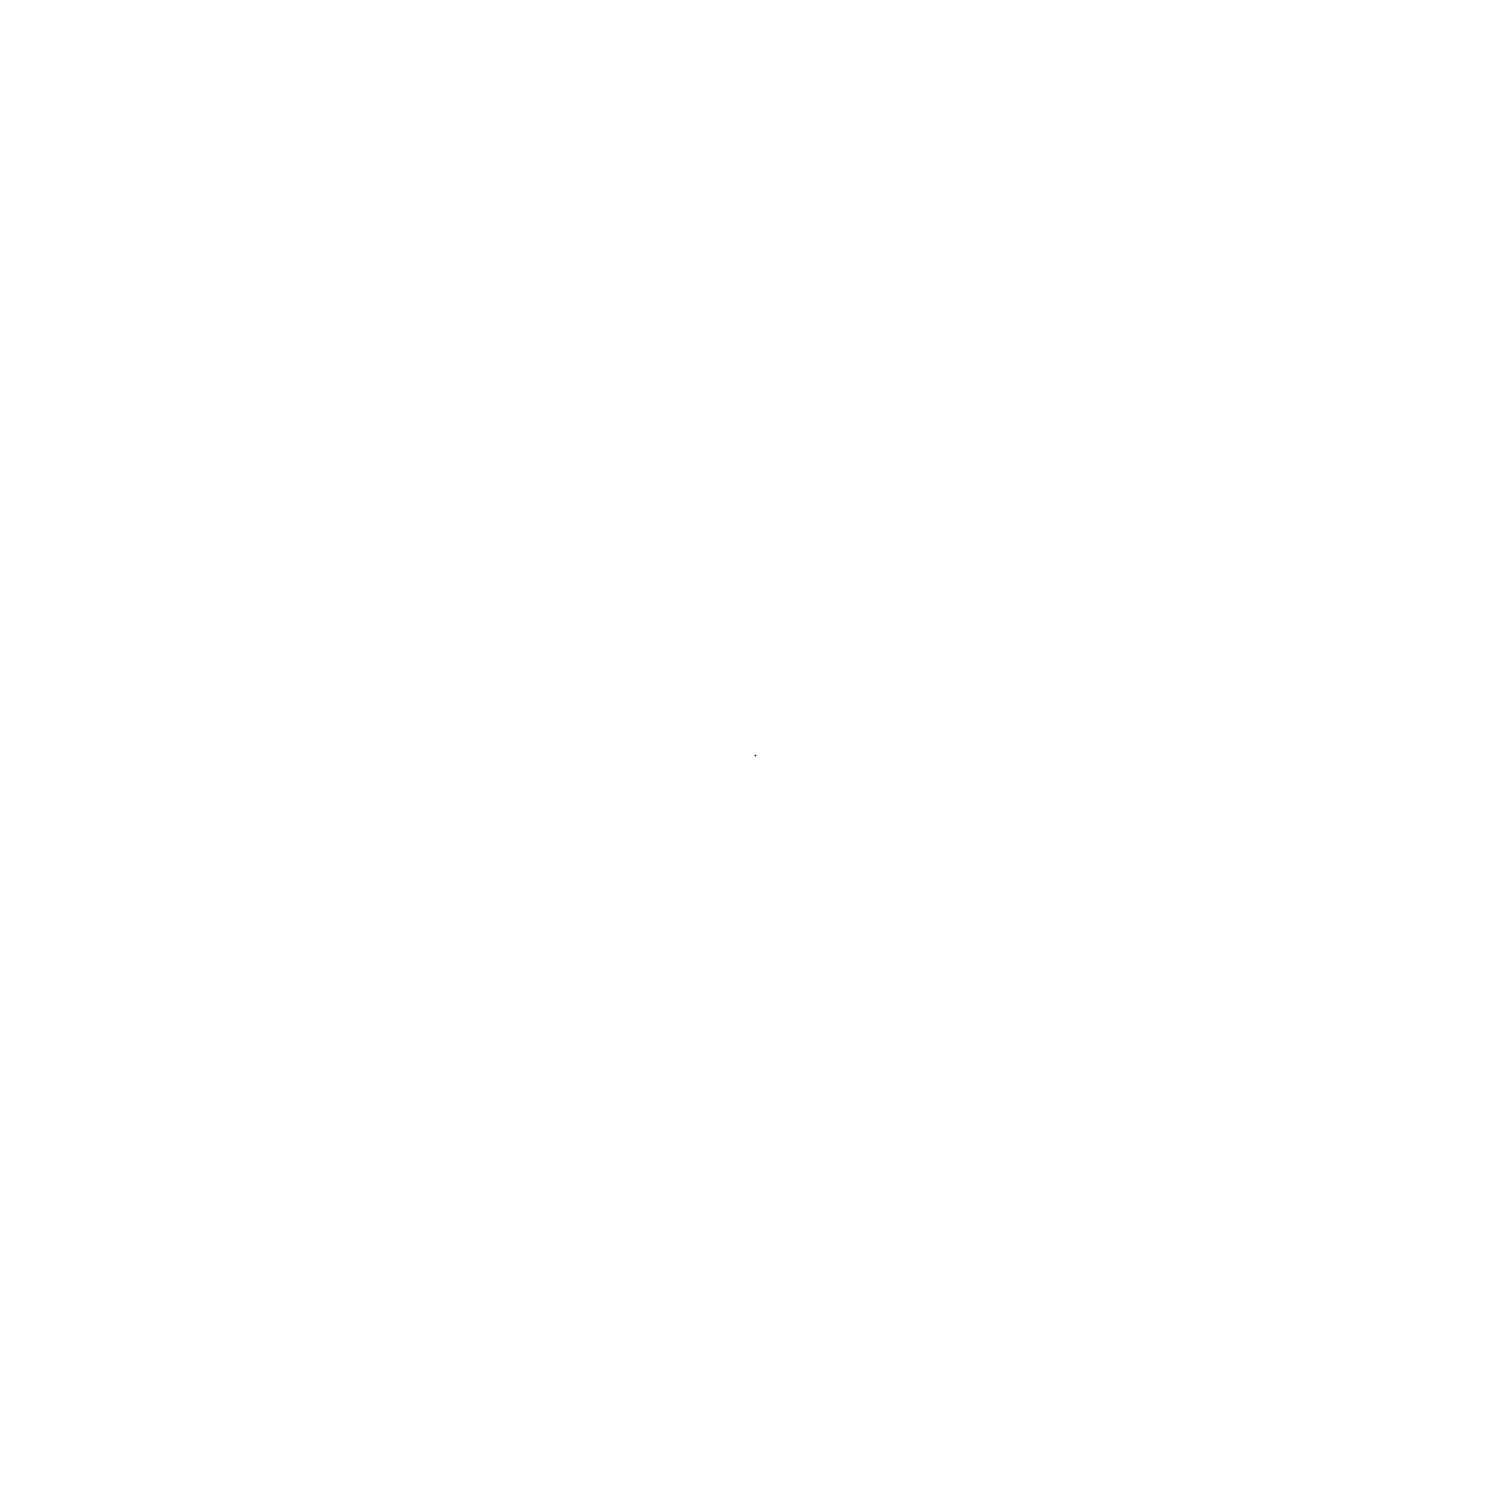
# Model space of a CAD drawing. Header units: feet. Extents: x 185.8768117578 to 185.8768117578, y 67.6301099803 to 67.6301099803.
import ezdxf

# ---------------------------------------------------------------- set-up
doc = ezdxf.new("R2010")
doc.units = ezdxf.units.FT
doc.header["$MEASUREMENT"] = 0

msp = doc.modelspace()

# ---------------------------------------------------------------- linework, layer by layer
msp.add_point((185.8768117578, 67.6301099803))

doc.saveas('drawing.dxf')
